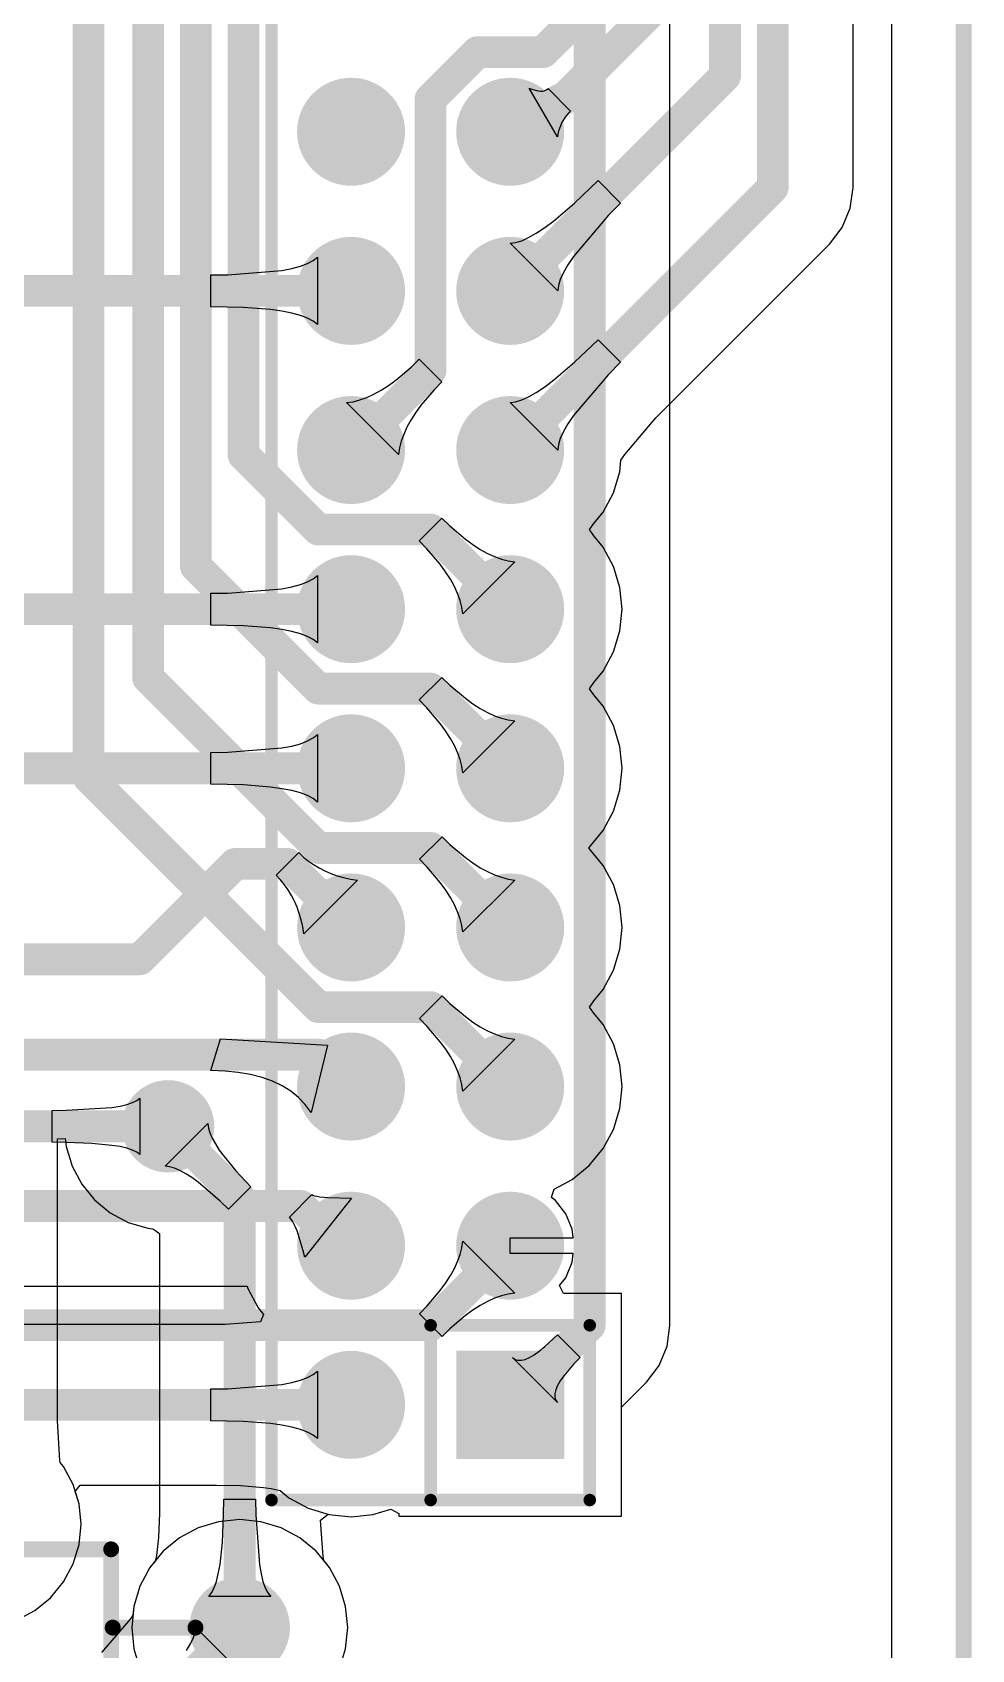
# Model space of a CAD drawing. Header units: millimetres. Extents: x 0 to 140, y 0 to 130.
# Drawn here: x 125.21 to 140.21, y 14.13 to 39.94 of the extents above; entities that cross this region are included whole.
import ezdxf

# ---------------------------------------------------------------- set-up
doc = ezdxf.new("R2010")
doc.units = ezdxf.units.MM
for name, color, linetype in [('BottomLayer', 5, 'Continuous'), ('BottomOverlay', 54, 'Continuous'), ('BottomSolder', 6, 'Continuous'), ('KeepOutLayer', 6, 'Continuous'), ('MultiLayer', 9, 'Continuous'), ('PadHoleLayer', 156, 'Continuous'), ('TopLayer', 1, 'Continuous'), ('TopOverlay', 2, 'Continuous'), ('TopSolder', 216, 'Continuous'), ('ViaHoleLayer', 16, 'Continuous')]:
    doc.layers.add(name, color=color, linetype=linetype)

# ---------------------------------------------------------------- blocks, each defined once
blk = doc.blocks.new('_________1_4__7')
at = {"layer": 'BottomLayer'}
h = blk.add_hatch(color=5, dxfattribs=at)
edge = h.paths.add_edge_path()
edge.add_arc((-5.1, 0), 0.7, 0, 360)
h = blk.add_hatch(color=5, dxfattribs=at)
edge = h.paths.add_edge_path()
edge.add_arc((5.1, 0), 0.7, 0, 360)
at = {"layer": 'BottomSolder'}
h = blk.add_hatch(color=6, dxfattribs=at)
edge = h.paths.add_edge_path()
edge.add_arc((-5.1, 0), 0.802, 0, 360)
h = blk.add_hatch(color=6, dxfattribs=at)
edge = h.paths.add_edge_path()
edge.add_arc((5.1, 0), 0.802, 0, 360)
at = {"layer": 'MultiLayer'}
h = blk.add_hatch(color=9, dxfattribs=at)
edge = h.paths.add_edge_path()
edge.add_arc((-5.1, 0), 0.7, 0, 360)
h = blk.add_hatch(color=9, dxfattribs=at)
edge = h.paths.add_edge_path()
edge.add_arc((5.1, 0), 0.7, 0, 360)
at = {"layer": 'PadHoleLayer'}
h = blk.add_hatch(color=156, dxfattribs=at)
edge = h.paths.add_edge_path()
edge.add_arc((-5.1, 0), 0.3, 0, 360)
h = blk.add_hatch(color=156, dxfattribs=at)
edge = h.paths.add_edge_path()
edge.add_arc((5.1, 0), 0.3, 0, 360)
at = {"layer": 'TopLayer'}
h = blk.add_hatch(color=1, dxfattribs=at)
edge = h.paths.add_edge_path()
edge.add_arc((-5.1, 0), 0.7, 0, 360)
h = blk.add_hatch(color=1, dxfattribs=at)
edge = h.paths.add_edge_path()
edge.add_arc((5.1, 0), 0.7, 0, 360)
at = {"layer": 'TopSolder'}
h = blk.add_hatch(color=216, dxfattribs=at)
edge = h.paths.add_edge_path()
edge.add_arc((-5.1, 0), 0.802, 0, 360)
h = blk.add_hatch(color=216, dxfattribs=at)
edge = h.paths.add_edge_path()
edge.add_arc((5.1, 0), 0.802, 0, 360)
at = {"layer": 'TopOverlay', "const_width": 0.254}
for points in [[(3.048, 1.25), (-3.048, 1.25)], [(-3.048, 1.25), (-3.048, -1.25)], [(3.048, 1.25), (3.048, -1.25)], [(-3.073, 0), (-4.394, 0)], [(4.42, 0), (3.099, 0)], [(3.048, -1.25), (-3.048, -1.25)]]:
    blk.add_lwpolyline(points, dxfattribs=at)
at = {"layer": 'TopOverlay', "const_width": 0.127}
for points in [[(-3.111, 1.25, 1), (-2.985, 1.25, 1)], [(-3.111, 1.25, 1), (-2.985, 1.25, 1)], [(2.985, 1.25, 1), (3.111, 1.25, 1)], [(2.985, 1.25, 1), (3.111, 1.25, 1)], [(-4.458, 0, 1), (-4.331, 0, 1)], [(-3.137, 0, 1), (-3.01, 0, 1)], [(3.035, 0, 1), (3.162, 0, 1)], [(4.356, 0, 1), (4.483, 0, 1)], [(-3.111, -1.25, 1), (-2.985, -1.25, 1)], [(-3.111, -1.25, 1), (-2.985, -1.25, 1)], [(2.985, -1.25, 1), (3.111, -1.25, 1)], [(2.985, -1.25, 1), (3.111, -1.25, 1)]]:
    blk.add_lwpolyline(points, format="xyb", close=True, dxfattribs=at)
blk = doc.blocks.new('JP10_C2T_B_43')
at = {"layer": 'BottomLayer'}
h = blk.add_hatch(color=5, dxfattribs=at)
edge = h.paths.add_edge_path()
edge.add_arc((-11.43, 1.27), 0.76, 0, 360)
h = blk.add_hatch(color=5, dxfattribs=at)
edge = h.paths.add_edge_path()
edge.add_arc((-8.89, 1.27), 0.76, 0, 360)
h = blk.add_hatch(color=5, dxfattribs=at)
edge = h.paths.add_edge_path()
edge.add_arc((-6.35, 1.27), 0.76, 0, 360)
h = blk.add_hatch(color=5, dxfattribs=at)
edge = h.paths.add_edge_path()
edge.add_arc((-3.81, 1.27), 0.76, 0, 360)
h = blk.add_hatch(color=5, dxfattribs=at)
edge = h.paths.add_edge_path()
edge.add_arc((-1.27, 1.27), 0.76, 0, 360)
h = blk.add_hatch(color=5, dxfattribs=at)
edge = h.paths.add_edge_path()
edge.add_arc((1.27, 1.27), 0.76, 0, 360)
h = blk.add_hatch(color=5, dxfattribs=at)
edge = h.paths.add_edge_path()
edge.add_arc((3.81, 1.27), 0.76, 0, 360)
h = blk.add_hatch(color=5, dxfattribs=at)
edge = h.paths.add_edge_path()
edge.add_arc((6.35, 1.27), 0.76, 0, 360)
h = blk.add_hatch(color=5, dxfattribs=at)
edge = h.paths.add_edge_path()
edge.add_arc((8.89, 1.27), 0.76, 0, 360)
blk.add_hatch(color=5, dxfattribs=at).paths.add_polyline_path([(-12.19, -0.51), (-10.67, -0.51), (-10.67, -2.03), (-12.19, -2.03)])
h = blk.add_hatch(color=5, dxfattribs=at)
edge = h.paths.add_edge_path()
edge.add_arc((-8.89, -1.27), 0.76, 0, 360)
h = blk.add_hatch(color=5, dxfattribs=at)
edge = h.paths.add_edge_path()
edge.add_arc((-6.35, -1.27), 0.76, 0, 360)
h = blk.add_hatch(color=5, dxfattribs=at)
edge = h.paths.add_edge_path()
edge.add_arc((-3.81, -1.27), 0.76, 0, 360)
h = blk.add_hatch(color=5, dxfattribs=at)
edge = h.paths.add_edge_path()
edge.add_arc((-1.27, -1.27), 0.76, 0, 360)
h = blk.add_hatch(color=5, dxfattribs=at)
edge = h.paths.add_edge_path()
edge.add_arc((1.27, -1.27), 0.76, 0, 360)
h = blk.add_hatch(color=5, dxfattribs=at)
edge = h.paths.add_edge_path()
edge.add_arc((3.81, -1.27), 0.76, 0, 360)
h = blk.add_hatch(color=5, dxfattribs=at)
edge = h.paths.add_edge_path()
edge.add_arc((6.35, -1.27), 0.76, 0, 360)
h = blk.add_hatch(color=5, dxfattribs=at)
edge = h.paths.add_edge_path()
edge.add_arc((8.89, -1.27), 0.76, 0, 360)
at = {"layer": 'BottomSolder'}
h = blk.add_hatch(color=6, dxfattribs=at)
edge = h.paths.add_edge_path()
edge.add_arc((-11.43, 1.27), 0.862, 0, 360)
h = blk.add_hatch(color=6, dxfattribs=at)
edge = h.paths.add_edge_path()
edge.add_arc((-8.89, 1.27), 0.862, 0, 360)
h = blk.add_hatch(color=6, dxfattribs=at)
edge = h.paths.add_edge_path()
edge.add_arc((-6.35, 1.27), 0.862, 0, 360)
h = blk.add_hatch(color=6, dxfattribs=at)
edge = h.paths.add_edge_path()
edge.add_arc((-3.81, 1.27), 0.862, 0, 360)
h = blk.add_hatch(color=6, dxfattribs=at)
edge = h.paths.add_edge_path()
edge.add_arc((-1.27, 1.27), 0.862, 0, 360)
h = blk.add_hatch(color=6, dxfattribs=at)
edge = h.paths.add_edge_path()
edge.add_arc((1.27, 1.27), 0.862, 0, 360)
h = blk.add_hatch(color=6, dxfattribs=at)
edge = h.paths.add_edge_path()
edge.add_arc((3.81, 1.27), 0.862, 0, 360)
h = blk.add_hatch(color=6, dxfattribs=at)
edge = h.paths.add_edge_path()
edge.add_arc((6.35, 1.27), 0.862, 0, 360)
h = blk.add_hatch(color=6, dxfattribs=at)
edge = h.paths.add_edge_path()
edge.add_arc((8.89, 1.27), 0.862, 0, 360)
blk.add_hatch(color=6, dxfattribs=at).paths.add_polyline_path([(-12.292, -0.408), (-10.568, -0.408), (-10.568, -2.132), (-12.292, -2.132)])
h = blk.add_hatch(color=6, dxfattribs=at)
edge = h.paths.add_edge_path()
edge.add_arc((-8.89, -1.27), 0.862, 0, 360)
h = blk.add_hatch(color=6, dxfattribs=at)
edge = h.paths.add_edge_path()
edge.add_arc((-6.35, -1.27), 0.862, 0, 360)
h = blk.add_hatch(color=6, dxfattribs=at)
edge = h.paths.add_edge_path()
edge.add_arc((-3.81, -1.27), 0.862, 0, 360)
h = blk.add_hatch(color=6, dxfattribs=at)
edge = h.paths.add_edge_path()
edge.add_arc((-1.27, -1.27), 0.862, 0, 360)
h = blk.add_hatch(color=6, dxfattribs=at)
edge = h.paths.add_edge_path()
edge.add_arc((1.27, -1.27), 0.862, 0, 360)
h = blk.add_hatch(color=6, dxfattribs=at)
edge = h.paths.add_edge_path()
edge.add_arc((3.81, -1.27), 0.862, 0, 360)
h = blk.add_hatch(color=6, dxfattribs=at)
edge = h.paths.add_edge_path()
edge.add_arc((6.35, -1.27), 0.862, 0, 360)
h = blk.add_hatch(color=6, dxfattribs=at)
edge = h.paths.add_edge_path()
edge.add_arc((8.89, -1.27), 0.862, 0, 360)
at = {"layer": 'MultiLayer'}
h = blk.add_hatch(color=9, dxfattribs=at)
edge = h.paths.add_edge_path()
edge.add_arc((-11.43, 1.27), 0.76, 0, 360)
h = blk.add_hatch(color=9, dxfattribs=at)
edge = h.paths.add_edge_path()
edge.add_arc((-8.89, 1.27), 0.76, 0, 360)
h = blk.add_hatch(color=9, dxfattribs=at)
edge = h.paths.add_edge_path()
edge.add_arc((-6.35, 1.27), 0.76, 0, 360)
h = blk.add_hatch(color=9, dxfattribs=at)
edge = h.paths.add_edge_path()
edge.add_arc((-3.81, 1.27), 0.76, 0, 360)
h = blk.add_hatch(color=9, dxfattribs=at)
edge = h.paths.add_edge_path()
edge.add_arc((-1.27, 1.27), 0.76, 0, 360)
h = blk.add_hatch(color=9, dxfattribs=at)
edge = h.paths.add_edge_path()
edge.add_arc((1.27, 1.27), 0.76, 0, 360)
h = blk.add_hatch(color=9, dxfattribs=at)
edge = h.paths.add_edge_path()
edge.add_arc((3.81, 1.27), 0.76, 0, 360)
h = blk.add_hatch(color=9, dxfattribs=at)
edge = h.paths.add_edge_path()
edge.add_arc((6.35, 1.27), 0.76, 0, 360)
h = blk.add_hatch(color=9, dxfattribs=at)
edge = h.paths.add_edge_path()
edge.add_arc((8.89, 1.27), 0.76, 0, 360)
blk.add_hatch(color=9, dxfattribs=at).paths.add_polyline_path([(-12.19, -0.51), (-10.67, -0.51), (-10.67, -2.03), (-12.19, -2.03)])
h = blk.add_hatch(color=9, dxfattribs=at)
edge = h.paths.add_edge_path()
edge.add_arc((-8.89, -1.27), 0.76, 0, 360)
h = blk.add_hatch(color=9, dxfattribs=at)
edge = h.paths.add_edge_path()
edge.add_arc((-6.35, -1.27), 0.76, 0, 360)
h = blk.add_hatch(color=9, dxfattribs=at)
edge = h.paths.add_edge_path()
edge.add_arc((-3.81, -1.27), 0.76, 0, 360)
h = blk.add_hatch(color=9, dxfattribs=at)
edge = h.paths.add_edge_path()
edge.add_arc((-1.27, -1.27), 0.76, 0, 360)
h = blk.add_hatch(color=9, dxfattribs=at)
edge = h.paths.add_edge_path()
edge.add_arc((1.27, -1.27), 0.76, 0, 360)
h = blk.add_hatch(color=9, dxfattribs=at)
edge = h.paths.add_edge_path()
edge.add_arc((3.81, -1.27), 0.76, 0, 360)
h = blk.add_hatch(color=9, dxfattribs=at)
edge = h.paths.add_edge_path()
edge.add_arc((6.35, -1.27), 0.76, 0, 360)
h = blk.add_hatch(color=9, dxfattribs=at)
edge = h.paths.add_edge_path()
edge.add_arc((8.89, -1.27), 0.76, 0, 360)
at = {"layer": 'PadHoleLayer'}
h = blk.add_hatch(color=156, dxfattribs=at)
edge = h.paths.add_edge_path()
edge.add_arc((-11.43, 1.27), 0.51, 0, 360)
h = blk.add_hatch(color=156, dxfattribs=at)
edge = h.paths.add_edge_path()
edge.add_arc((-8.89, 1.27), 0.51, 0, 360)
h = blk.add_hatch(color=156, dxfattribs=at)
edge = h.paths.add_edge_path()
edge.add_arc((-6.35, 1.27), 0.51, 0, 360)
h = blk.add_hatch(color=156, dxfattribs=at)
edge = h.paths.add_edge_path()
edge.add_arc((-3.81, 1.27), 0.51, 0, 360)
h = blk.add_hatch(color=156, dxfattribs=at)
edge = h.paths.add_edge_path()
edge.add_arc((-1.27, 1.27), 0.51, 0, 360)
h = blk.add_hatch(color=156, dxfattribs=at)
edge = h.paths.add_edge_path()
edge.add_arc((1.27, 1.27), 0.51, 0, 360)
h = blk.add_hatch(color=156, dxfattribs=at)
edge = h.paths.add_edge_path()
edge.add_arc((3.81, 1.27), 0.51, 0, 360)
h = blk.add_hatch(color=156, dxfattribs=at)
edge = h.paths.add_edge_path()
edge.add_arc((6.35, 1.27), 0.51, 0, 360)
h = blk.add_hatch(color=156, dxfattribs=at)
edge = h.paths.add_edge_path()
edge.add_arc((8.89, 1.27), 0.51, 0, 360)
h = blk.add_hatch(color=156, dxfattribs=at)
edge = h.paths.add_edge_path()
edge.add_arc((-11.43, -1.27), 0.51, 0, 360)
h = blk.add_hatch(color=156, dxfattribs=at)
edge = h.paths.add_edge_path()
edge.add_arc((-8.89, -1.27), 0.51, 0, 360)
h = blk.add_hatch(color=156, dxfattribs=at)
edge = h.paths.add_edge_path()
edge.add_arc((-6.35, -1.27), 0.51, 0, 360)
h = blk.add_hatch(color=156, dxfattribs=at)
edge = h.paths.add_edge_path()
edge.add_arc((-3.81, -1.27), 0.51, 0, 360)
h = blk.add_hatch(color=156, dxfattribs=at)
edge = h.paths.add_edge_path()
edge.add_arc((-1.27, -1.27), 0.51, 0, 360)
h = blk.add_hatch(color=156, dxfattribs=at)
edge = h.paths.add_edge_path()
edge.add_arc((1.27, -1.27), 0.51, 0, 360)
h = blk.add_hatch(color=156, dxfattribs=at)
edge = h.paths.add_edge_path()
edge.add_arc((3.81, -1.27), 0.51, 0, 360)
h = blk.add_hatch(color=156, dxfattribs=at)
edge = h.paths.add_edge_path()
edge.add_arc((6.35, -1.27), 0.51, 0, 360)
h = blk.add_hatch(color=156, dxfattribs=at)
edge = h.paths.add_edge_path()
edge.add_arc((8.89, -1.27), 0.51, 0, 360)
at = {"layer": 'TopLayer'}
h = blk.add_hatch(color=1, dxfattribs=at)
edge = h.paths.add_edge_path()
edge.add_arc((-11.43, 1.27), 0.76, 0, 360)
h = blk.add_hatch(color=1, dxfattribs=at)
edge = h.paths.add_edge_path()
edge.add_arc((-8.89, 1.27), 0.76, 0, 360)
h = blk.add_hatch(color=1, dxfattribs=at)
edge = h.paths.add_edge_path()
edge.add_arc((-6.35, 1.27), 0.76, 0, 360)
h = blk.add_hatch(color=1, dxfattribs=at)
edge = h.paths.add_edge_path()
edge.add_arc((-3.81, 1.27), 0.76, 0, 360)
h = blk.add_hatch(color=1, dxfattribs=at)
edge = h.paths.add_edge_path()
edge.add_arc((-1.27, 1.27), 0.76, 0, 360)
h = blk.add_hatch(color=1, dxfattribs=at)
edge = h.paths.add_edge_path()
edge.add_arc((1.27, 1.27), 0.76, 0, 360)
h = blk.add_hatch(color=1, dxfattribs=at)
edge = h.paths.add_edge_path()
edge.add_arc((3.81, 1.27), 0.76, 0, 360)
h = blk.add_hatch(color=1, dxfattribs=at)
edge = h.paths.add_edge_path()
edge.add_arc((6.35, 1.27), 0.76, 0, 360)
h = blk.add_hatch(color=1, dxfattribs=at)
edge = h.paths.add_edge_path()
edge.add_arc((8.89, 1.27), 0.76, 0, 360)
blk.add_hatch(color=1, dxfattribs=at).paths.add_polyline_path([(-12.19, -0.51), (-10.67, -0.51), (-10.67, -2.03), (-12.19, -2.03)])
h = blk.add_hatch(color=1, dxfattribs=at)
edge = h.paths.add_edge_path()
edge.add_arc((-8.89, -1.27), 0.76, 0, 360)
h = blk.add_hatch(color=1, dxfattribs=at)
edge = h.paths.add_edge_path()
edge.add_arc((-6.35, -1.27), 0.76, 0, 360)
h = blk.add_hatch(color=1, dxfattribs=at)
edge = h.paths.add_edge_path()
edge.add_arc((-3.81, -1.27), 0.76, 0, 360)
h = blk.add_hatch(color=1, dxfattribs=at)
edge = h.paths.add_edge_path()
edge.add_arc((-1.27, -1.27), 0.76, 0, 360)
h = blk.add_hatch(color=1, dxfattribs=at)
edge = h.paths.add_edge_path()
edge.add_arc((1.27, -1.27), 0.76, 0, 360)
h = blk.add_hatch(color=1, dxfattribs=at)
edge = h.paths.add_edge_path()
edge.add_arc((3.81, -1.27), 0.76, 0, 360)
h = blk.add_hatch(color=1, dxfattribs=at)
edge = h.paths.add_edge_path()
edge.add_arc((6.35, -1.27), 0.76, 0, 360)
h = blk.add_hatch(color=1, dxfattribs=at)
edge = h.paths.add_edge_path()
edge.add_arc((8.89, -1.27), 0.76, 0, 360)
at = {"layer": 'TopSolder'}
h = blk.add_hatch(color=216, dxfattribs=at)
edge = h.paths.add_edge_path()
edge.add_arc((-11.43, 1.27), 0.862, 0, 360)
h = blk.add_hatch(color=216, dxfattribs=at)
edge = h.paths.add_edge_path()
edge.add_arc((-8.89, 1.27), 0.862, 0, 360)
h = blk.add_hatch(color=216, dxfattribs=at)
edge = h.paths.add_edge_path()
edge.add_arc((-6.35, 1.27), 0.862, 0, 360)
h = blk.add_hatch(color=216, dxfattribs=at)
edge = h.paths.add_edge_path()
edge.add_arc((-3.81, 1.27), 0.862, 0, 360)
h = blk.add_hatch(color=216, dxfattribs=at)
edge = h.paths.add_edge_path()
edge.add_arc((-1.27, 1.27), 0.862, 0, 360)
h = blk.add_hatch(color=216, dxfattribs=at)
edge = h.paths.add_edge_path()
edge.add_arc((1.27, 1.27), 0.862, 0, 360)
h = blk.add_hatch(color=216, dxfattribs=at)
edge = h.paths.add_edge_path()
edge.add_arc((3.81, 1.27), 0.862, 0, 360)
h = blk.add_hatch(color=216, dxfattribs=at)
edge = h.paths.add_edge_path()
edge.add_arc((6.35, 1.27), 0.862, 0, 360)
h = blk.add_hatch(color=216, dxfattribs=at)
edge = h.paths.add_edge_path()
edge.add_arc((8.89, 1.27), 0.862, 0, 360)
blk.add_hatch(color=216, dxfattribs=at).paths.add_polyline_path([(-12.292, -0.408), (-10.568, -0.408), (-10.568, -2.132), (-12.292, -2.132)])
h = blk.add_hatch(color=216, dxfattribs=at)
edge = h.paths.add_edge_path()
edge.add_arc((-8.89, -1.27), 0.862, 0, 360)
h = blk.add_hatch(color=216, dxfattribs=at)
edge = h.paths.add_edge_path()
edge.add_arc((-6.35, -1.27), 0.862, 0, 360)
h = blk.add_hatch(color=216, dxfattribs=at)
edge = h.paths.add_edge_path()
edge.add_arc((-3.81, -1.27), 0.862, 0, 360)
h = blk.add_hatch(color=216, dxfattribs=at)
edge = h.paths.add_edge_path()
edge.add_arc((-1.27, -1.27), 0.862, 0, 360)
h = blk.add_hatch(color=216, dxfattribs=at)
edge = h.paths.add_edge_path()
edge.add_arc((1.27, -1.27), 0.862, 0, 360)
h = blk.add_hatch(color=216, dxfattribs=at)
edge = h.paths.add_edge_path()
edge.add_arc((3.81, -1.27), 0.862, 0, 360)
h = blk.add_hatch(color=216, dxfattribs=at)
edge = h.paths.add_edge_path()
edge.add_arc((6.35, -1.27), 0.862, 0, 360)
h = blk.add_hatch(color=216, dxfattribs=at)
edge = h.paths.add_edge_path()
edge.add_arc((8.89, -1.27), 0.862, 0, 360)
at = {"layer": 'BottomOverlay', "const_width": 0.2}
for points in [[(-12.95, 2.54), (12.95, 2.54)], [(-12.95, 2.54), (-12.95, -2.54)], [(-12.95, 0), (-10.16, 0)], [(-10.16, 0), (-10.16, -2.54)], [(-12.95, -2.54), (12.95, -2.54)]]:
    blk.add_lwpolyline(points, dxfattribs=at)
at = {"layer": 'BottomOverlay', "const_width": 0.1}
for points in [[(-13, 2.54, 1), (-12.9, 2.54, 1)], [(-13, 2.54, 1), (-12.9, 2.54, 1)], [(-13, 0, 1), (-12.9, 0, 1)], [(-10.21, 0, 1), (-10.11, 0, 1)], [(-10.21, 0, 1), (-10.11, 0, 1)], [(-13, -2.54, 1), (-12.9, -2.54, 1)], [(-13, -2.54, 1), (-12.9, -2.54, 1)], [(-10.21, -2.54, 1), (-10.11, -2.54, 1)]]:
    blk.add_lwpolyline(points, format="xyb", close=True, dxfattribs=at)

msp = doc.modelspace()

# ---------------------------------------------------------------- hatches: boundary and pattern name
at = {"layer": 'BottomLayer'}
h = msp.add_hatch(color=5, dxfattribs=at)
edge = h.paths.add_edge_path()
edge.add_arc((127.381, 22.479), 0.635, 0, 360)
at = {"layer": 'BottomSolder'}
h = msp.add_hatch(color=6, dxfattribs=at)
edge = h.paths.add_edge_path()
edge.add_arc((127.381, 22.479), 0.737, 0, 360)
at = {"layer": 'TopLayer'}
h = msp.add_hatch(color=1, dxfattribs=at)
edge = h.paths.add_edge_path()
edge.add_arc((127.381, 22.479), 0.635, 0, 360)
at = {"layer": 'TopSolder'}
h = msp.add_hatch(color=216, dxfattribs=at)
edge = h.paths.add_edge_path()
edge.add_arc((127.381, 22.479), 0.737, 0, 360)
at = {"layer": 'ViaHoleLayer'}
h = msp.add_hatch(color=16, dxfattribs=at)
edge = h.paths.add_edge_path()
edge.add_arc((127.381, 22.479), 0.356, 0, 360)

# ---------------------------------------------------------------- linework, layer by layer
at = {"layer": 'BottomLayer'}
for p, q in [((138.928, 124.794), (138.928, 5.635)), ((135.391, 19.302), (135.391, 41.419)), ((129.198, 36.139), (129.357, 36.17)), ((129.357, 36.17), (129.493, 36.207)), ((129.493, 36.207), (129.606, 36.25)), ((129.606, 36.25), (129.697, 36.298)), ((129.697, 36.298), (129.765, 36.352)), ((129.765, 36.352), (129.765, 35.276)), ((128.066, 36.068), (128.337, 36.071)), ((128.066, 35.56), (128.066, 36.068)), ((128.337, 36.071), (129.198, 36.139)), ((128.587, 35.549), (128.066, 35.56)), ((129.017, 35.515), (128.587, 35.549)), ((129.198, 35.489), (129.017, 35.515)), ((129.357, 35.458), (129.198, 35.489)), ((129.493, 35.421), (129.357, 35.458)), ((129.606, 35.378), (129.493, 35.421)), ((129.697, 35.33), (129.606, 35.378)), ((129.765, 35.276), (129.697, 35.33)), ((129.697, 31.218), (129.765, 31.272)), ((129.765, 31.272), (129.765, 30.196)), ((128.066, 30.988), (128.337, 30.991)), ((128.066, 30.48), (128.066, 30.988)), ((128.337, 30.991), (129.198, 31.059)), ((129.198, 31.059), (129.357, 31.09)), ((129.357, 31.09), (129.493, 31.127)), ((129.493, 31.127), (129.606, 31.17)), ((129.606, 31.17), (129.697, 31.218)), ((128.587, 30.469), (128.066, 30.48)), ((129.017, 30.435), (128.587, 30.469)), ((129.198, 30.409), (129.017, 30.435)), ((129.357, 30.378), (129.198, 30.409)), ((129.493, 30.341), (129.357, 30.378)), ((129.606, 30.298), (129.493, 30.341)), ((129.697, 30.25), (129.606, 30.298)), ((129.765, 30.196), (129.697, 30.25)), ((129.606, 28.63), (129.697, 28.678)), ((129.697, 28.678), (129.765, 28.732)), ((129.765, 28.732), (129.765, 27.656)), ((128.066, 28.448), (128.337, 28.451)), ((128.066, 27.94), (128.066, 28.448)), ((128.337, 28.451), (129.198, 28.519)), ((129.198, 28.519), (129.357, 28.55)), ((129.357, 28.55), (129.493, 28.587)), ((129.493, 28.587), (129.606, 28.63)), ((128.587, 27.929), (128.066, 27.94)), ((129.017, 27.895), (128.587, 27.929)), ((129.198, 27.869), (129.017, 27.895)), ((129.357, 27.838), (129.198, 27.869)), ((129.493, 27.801), (129.357, 27.838)), ((129.606, 27.758), (129.493, 27.801)), ((129.697, 27.71), (129.606, 27.758)), ((129.765, 27.656), (129.697, 27.71)), ((129.108, 26.488), (129.468, 26.848)), ((129.468, 26.848), (129.542, 26.778)), ((129.542, 26.778), (129.621, 26.714)), ((129.621, 26.714), (129.704, 26.656)), ((129.704, 26.656), (129.791, 26.603)), ((129.791, 26.603), (129.883, 26.557)), ((129.178, 26.414), (129.108, 26.488)), ((129.242, 26.335), (129.178, 26.414)), ((129.3, 26.252), (129.242, 26.335)), ((130.405, 26.407), (129.549, 25.551)), ((129.883, 26.557), (129.979, 26.515)), ((129.979, 26.515), (130.079, 26.48)), ((130.079, 26.48), (130.183, 26.45)), ((130.183, 26.45), (130.292, 26.426)), ((130.292, 26.426), (130.405, 26.407)), ((129.353, 26.165), (129.3, 26.252)), ((129.399, 26.073), (129.353, 26.165)), ((129.441, 25.977), (129.399, 26.073)), ((129.476, 25.877), (129.441, 25.977)), ((129.506, 25.773), (129.476, 25.877)), ((129.53, 25.664), (129.506, 25.773)), ((129.549, 25.551), (129.53, 25.664)), ((128.066, 23.368), (128.217, 23.876)), ((128.217, 23.876), (129.927, 23.775)), ((129.927, 23.775), (129.665, 22.7)), ((128.291, 23.361), (128.066, 23.368)), ((128.502, 23.341), (128.291, 23.361)), ((128.699, 23.308), (128.502, 23.341)), ((128.881, 23.261), (128.699, 23.308)), ((129.048, 23.201), (128.881, 23.261)), ((129.2, 23.127), (129.048, 23.201)), ((129.338, 23.04), (129.2, 23.127)), ((129.462, 22.94), (129.338, 23.04)), ((125.529, 22.733), (125.76, 22.735)), ((125.529, 22.225), (125.529, 22.733)), ((125.76, 22.735), (126.484, 22.782)), ((126.484, 22.782), (126.614, 22.803)), ((126.614, 22.803), (126.724, 22.829)), ((126.724, 22.829), (126.814, 22.858)), ((126.814, 22.858), (126.883, 22.891)), ((126.883, 22.891), (126.932, 22.928)), ((126.932, 22.928), (126.932, 22.03)), ((129.571, 22.827), (129.462, 22.94)), ((129.665, 22.7), (129.571, 22.827)), ((125.76, 22.223), (125.529, 22.225)), ((126.163, 22.207), (125.76, 22.223)), ((126.484, 22.176), (126.163, 22.207)), ((126.614, 22.155), (126.484, 22.176)), ((126.724, 22.129), (126.614, 22.155)), ((126.814, 22.1), (126.724, 22.129)), ((126.883, 22.067), (126.814, 22.1)), ((126.932, 22.03), (126.883, 22.067)), ((129.319, 21.029), (129.678, 21.389)), ((130.308, 21.334), (129.564, 20.392)), ((129.678, 21.389), (129.693, 21.379)), ((129.693, 21.379), (129.719, 21.37)), ((129.719, 21.37), (129.756, 21.363)), ((129.756, 21.363), (129.803, 21.356)), ((129.803, 21.356), (129.929, 21.345)), ((129.929, 21.345), (130.308, 21.334)), ((129.342, 21.002), (129.319, 21.029)), ((129.366, 20.966), (129.342, 21.002)), ((129.414, 20.871), (129.366, 20.966)), ((129.439, 20.812), (129.414, 20.871)), ((129.539, 20.492), (129.439, 20.812)), ((129.564, 20.392), (129.539, 20.492)), ((132.002, 20.324), (132.042, 20.434)), ((132.042, 20.434), (132.07, 20.541)), ((132.07, 20.541), (132.085, 20.646)), ((132.085, 20.646), (132.914, 19.817)), ((131.888, 20.096), (131.951, 20.211)), ((131.951, 20.211), (132.002, 20.324)), ((118.42, 19.928), (128.642, 19.928)), ((128.642, 19.928), (128.653, 19.891)), ((128.653, 19.891), (128.818, 19.583)), ((131.726, 19.859), (131.813, 19.979)), ((131.813, 19.979), (131.888, 20.096)), ((131.517, 19.613), (131.726, 19.859)), ((132.364, 19.62), (132.247, 19.545)), ((132.479, 19.683), (132.364, 19.62)), ((132.592, 19.734), (132.479, 19.683)), ((132.702, 19.774), (132.592, 19.734)), ((132.809, 19.802), (132.702, 19.774)), ((132.914, 19.817), (132.809, 19.802)), ((128.818, 19.583), (128.905, 19.477)), ((128.905, 19.477), (128.855, 19.36)), ((131.394, 19.486), (131.517, 19.613)), ((131.754, 19.126), (131.394, 19.486)), ((132.127, 19.458), (131.881, 19.249)), ((132.247, 19.545), (132.127, 19.458)), ((128.27, 19.315), (118.215, 19.315)), ((128.292, 19.315), (128.27, 19.315)), ((128.855, 19.36), (128.292, 19.315)), ((131.881, 19.249), (131.754, 19.126)), ((133.397, 18.963), (133.599, 19.15)), ((133.599, 19.15), (133.958, 18.791)), ((135.347, 18.97), (135.391, 19.302)), ((133.225, 18.833), (133.307, 18.891)), ((133.307, 18.891), (133.397, 18.963)), ((135.219, 18.662), (135.347, 18.97)), ((133.596, 18.073), (132.881, 18.788)), ((132.881, 18.788), (132.92, 18.759)), ((132.92, 18.759), (132.966, 18.745)), ((132.966, 18.745), (133.02, 18.746)), ((133.02, 18.746), (133.081, 18.76)), ((133.081, 18.76), (133.149, 18.789)), ((133.149, 18.789), (133.225, 18.833)), ((133.857, 18.687), (133.699, 18.499)), ((133.958, 18.791), (133.857, 18.687)), ((135.016, 18.396), (135.219, 18.662)), ((128.337, 18.291), (129.198, 18.359)), ((129.198, 18.359), (129.357, 18.39)), ((129.357, 18.39), (129.493, 18.427)), ((129.493, 18.427), (129.606, 18.47)), ((129.606, 18.47), (129.697, 18.518)), ((129.697, 18.518), (129.765, 18.572)), ((129.765, 18.572), (129.765, 17.496)), ((133.597, 18.341), (133.568, 18.273)), ((133.641, 18.417), (133.597, 18.341)), ((133.699, 18.499), (133.641, 18.417)), ((134.618, 17.998), (135.016, 18.396)), ((128.066, 18.288), (128.337, 18.291)), ((128.066, 17.78), (128.066, 18.288)), ((133.554, 18.212), (133.553, 18.158)), ((133.553, 18.158), (133.567, 18.112)), ((133.568, 18.273), (133.554, 18.212)), ((133.567, 18.112), (133.596, 18.073)), ((134.618, 16.258), (134.618, 17.998)), ((128.587, 17.769), (128.066, 17.78)), ((129.017, 17.735), (128.587, 17.769)), ((129.198, 17.709), (129.017, 17.735)), ((129.357, 17.678), (129.198, 17.709)), ((129.493, 17.641), (129.357, 17.678)), ((129.606, 17.598), (129.493, 17.641)), ((129.697, 17.55), (129.606, 17.598)), ((129.765, 17.496), (129.697, 17.55)), ((125.9, 16.651), (125.976, 16.753)), ((125.96, 16.453), (125.9, 16.651)), ((125.976, 16.753), (128.155, 16.753)), ((128.155, 16.753), (128.535, 16.745)), ((128.535, 16.745), (128.905, 16.715)), ((128.905, 16.715), (129.027, 16.698)), ((129.027, 16.698), (129.123, 16.679)), ((129.123, 16.679), (129.168, 16.667)), ((129.168, 16.667), (129.311, 16.55)), ((129.311, 16.55), (129.619, 16.385)), ((125.992, 16.129), (125.96, 16.453)), ((129.619, 16.385), (129.954, 16.284)), ((129.954, 16.284), (130.302, 16.249)), ((130.302, 16.249), (130.65, 16.284)), ((130.65, 16.284), (130.939, 16.371)), ((130.939, 16.371), (131.066, 16.3)), ((131.066, 16.3), (131.066, 16.258)), ((125.96, 15.805), (125.992, 16.129)), ((127.864, 16.071), (127.566, 15.912)), ((128.188, 16.169), (127.864, 16.071)), ((128.524, 16.202), (128.188, 16.169)), ((128.86, 16.169), (128.524, 16.202)), ((129.184, 16.071), (128.86, 16.169)), ((129.482, 15.912), (129.184, 16.071)), ((131.066, 16.258), (134.618, 16.258)), ((125.866, 15.494), (125.96, 15.805)), ((127.566, 15.912), (127.305, 15.697)), ((129.743, 15.697), (129.482, 15.912)), ((125.712, 15.207), (125.866, 15.494)), ((127.305, 15.697), (127.09, 15.436)), ((129.958, 15.436), (129.743, 15.697)), ((127.09, 15.436), (126.931, 15.138)), ((130.117, 15.138), (129.958, 15.436)), ((125.506, 14.956), (125.712, 15.207)), ((126.931, 15.138), (126.833, 14.814)), ((130.215, 14.814), (130.117, 15.138)), ((124.968, 14.596), (125.255, 14.75)), ((125.255, 14.75), (125.506, 14.956)), ((126.833, 14.814), (126.819, 14.677)), ((130.248, 14.478), (130.215, 14.814)), ((126.78, 14.618), (126.317, 14.083)), ((126.812, 14.665), (126.78, 14.618)), ((126.819, 14.677), (126.812, 14.665)), ((127.815, 14.404), (127.824, 14.478)), ((127.824, 14.478), (128.524, 13.778)), ((130.215, 14.142), (130.248, 14.478)), ((127.675, 14.111), (127.74, 14.221)), ((127.74, 14.221), (127.787, 14.318)), ((127.787, 14.318), (127.815, 14.404)), ((130.117, 13.818), (130.215, 14.142))]:
    msp.add_line(p, q, dxfattribs=at)
at = {"layer": 'BottomLayer', "const_width": 0.508}
for points in [[(134.11, 19.302), (134.11, 41.419)], [(124.92, 35.814), (130.302, 35.814)], [(123.156, 30.734), (130.302, 30.734)], [(115.316, 28.194), (130.302, 28.194)], [(126.93, 25.146), (128.452, 26.668)], [(128.452, 26.668), (129.288, 26.668)], [(129.288, 26.668), (130.302, 25.654)], [(115.443, 25.146), (126.93, 25.146)], [(115.57, 23.622), (129.794, 23.622)], [(129.794, 23.622), (130.302, 23.114)], [(112.776, 22.479), (127.381, 22.479)], [(107.823, 21.209), (129.498, 21.209)], [(129.498, 21.209), (130.133, 20.574)], [(130.133, 20.574), (130.302, 20.574)], [(131.574, 19.306), (132.842, 20.574)], [(118.301, 19.306), (131.574, 19.306)], [(132.842, 18.034), (134.11, 19.302)], [(114.379, 18.034), (130.302, 18.034)], [(125.73, 11.684), (128.524, 14.478)]]:
    msp.add_lwpolyline(points, dxfattribs=at)
at = {"layer": 'BottomLayer', "const_width": 0.254}
for points in [[(130.175, 35.814, 1), (130.429, 35.814, 1)], [(130.175, 30.734, 1), (130.429, 30.734, 1)], [(130.175, 28.194, 1), (130.429, 28.194, 1)], [(128.325, 26.668, 1), (128.579, 26.668, 1)], [(128.325, 26.668, 1), (128.579, 26.668, 1)], [(129.161, 26.668, 1), (129.415, 26.668, 1)], [(129.161, 26.668, 1), (129.415, 26.668, 1)], [(130.175, 25.654, 1), (130.429, 25.654, 1)], [(126.803, 25.146, 1), (127.057, 25.146, 1)], [(126.803, 25.146, 1), (127.057, 25.146, 1)], [(129.667, 23.622, 1), (129.921, 23.622, 1)], [(129.667, 23.622, 1), (129.921, 23.622, 1)], [(130.175, 23.114, 1), (130.429, 23.114, 1)], [(127.254, 22.479, 1), (127.508, 22.479, 1)], [(129.371, 21.209, 1), (129.625, 21.209, 1)], [(129.371, 21.209, 1), (129.625, 21.209, 1)], [(130.006, 20.574, 1), (130.26, 20.574, 1)], [(130.006, 20.574, 1), (130.26, 20.574, 1)], [(130.175, 20.574, 1), (130.429, 20.574, 1)], [(132.715, 20.574, 1), (132.969, 20.574, 1)], [(131.447, 19.306, 1), (131.701, 19.306, 1)], [(131.447, 19.306, 1), (131.701, 19.306, 1)], [(133.983, 19.302, 1), (134.237, 19.302, 1)], [(133.983, 19.302, 1), (134.237, 19.302, 1)], [(130.175, 18.034, 1), (130.429, 18.034, 1)], [(132.715, 18.034, 1), (132.969, 18.034, 1)], [(128.397, 14.478, 1), (128.651, 14.478, 1)]]:
    msp.add_lwpolyline(points, format="xyb", close=True, dxfattribs=at)
at = {"layer": 'KeepOutLayer', "const_width": 0.254}
msp.add_lwpolyline([(140.081, 130.048), (140.081, 0)], dxfattribs=at)
at = {"layer": 'TopLayer'}
for p, q in [((138.928, 124.794), (138.928, 5.635)), ((138.314, 37.465), (138.314, 101.727)), ((133.598, 38.274), (133.145, 39.051)), ((133.145, 39.051), (133.186, 39.034)), ((133.186, 39.034), (133.226, 39.021)), ((133.226, 39.021), (133.262, 39.011)), ((133.262, 39.011), (133.296, 39.005)), ((133.296, 39.005), (133.328, 39.002)), ((133.328, 39.002), (133.357, 39.004)), ((133.357, 39.004), (133.383, 39.008)), ((133.383, 39.008), (133.407, 39.016)), ((133.407, 39.016), (133.428, 39.028)), ((133.428, 39.028), (133.446, 39.044)), ((133.446, 39.044), (133.805, 38.684)), ((133.662, 38.49), (133.643, 38.448)), ((133.684, 38.531), (133.662, 38.49)), ((133.71, 38.57), (133.684, 38.531)), ((133.738, 38.609), (133.71, 38.57)), ((133.77, 38.647), (133.738, 38.609)), ((133.805, 38.684), (133.77, 38.647)), ((133.604, 38.319), (133.598, 38.274)), ((133.614, 38.363), (133.604, 38.319)), ((133.627, 38.406), (133.614, 38.363)), ((133.643, 38.448), (133.627, 38.406)), ((133.867, 37.215), (134.244, 37.575)), ((134.244, 37.575), (134.603, 37.216)), ((138.27, 37.133), (138.314, 37.465)), ((133.539, 36.934), (133.867, 37.215)), ((134.603, 37.216), (134.413, 37.022)), ((133.393, 36.824), (133.539, 36.934)), ((134.413, 37.022), (133.852, 36.365)), ((138.142, 36.825), (138.27, 37.133)), ((133.026, 36.614), (133.136, 36.664)), ((133.136, 36.664), (133.259, 36.734)), ((133.259, 36.734), (133.393, 36.824)), ((137.939, 36.559), (138.142, 36.825)), ((132.842, 36.574), (132.928, 36.584)), ((133.602, 35.814), (132.842, 36.574)), ((132.928, 36.584), (133.026, 36.614)), ((135.185, 33.805), (137.939, 36.559)), ((133.762, 36.231), (133.692, 36.108)), ((133.852, 36.365), (133.762, 36.231)), ((133.612, 35.9), (133.602, 35.814)), ((133.642, 35.998), (133.612, 35.9)), ((133.692, 36.108), (133.642, 35.998)), ((133.867, 34.675), (134.244, 35.035)), ((134.244, 35.035), (134.603, 34.676)), ((131.017, 34.39), (131.263, 34.599)), ((131.263, 34.599), (131.39, 34.722)), ((131.39, 34.722), (131.75, 34.362)), ((133.539, 34.394), (133.867, 34.675)), ((134.603, 34.676), (134.413, 34.482)), ((130.897, 34.303), (131.017, 34.39)), ((131.75, 34.362), (131.627, 34.235)), ((133.393, 34.284), (133.539, 34.394)), ((134.413, 34.482), (133.852, 33.825)), ((130.442, 34.074), (130.552, 34.114)), ((130.552, 34.114), (130.665, 34.165)), ((130.665, 34.165), (130.78, 34.228)), ((130.78, 34.228), (130.897, 34.303)), ((131.627, 34.235), (131.418, 33.989)), ((133.026, 34.074), (133.136, 34.124)), ((133.136, 34.124), (133.259, 34.194)), ((133.259, 34.194), (133.393, 34.284)), ((130.23, 34.031), (130.335, 34.046)), ((131.059, 33.202), (130.23, 34.031)), ((130.335, 34.046), (130.442, 34.074)), ((131.331, 33.869), (131.256, 33.752)), ((131.418, 33.989), (131.331, 33.869)), ((132.842, 34.034), (132.928, 34.044)), ((133.602, 33.274), (132.842, 34.034)), ((132.928, 34.044), (133.026, 34.074)), ((133.852, 33.825), (133.762, 33.691)), ((131.193, 33.637), (131.142, 33.524)), ((131.256, 33.752), (131.193, 33.637)), ((133.692, 33.568), (133.642, 33.458)), ((133.762, 33.691), (133.692, 33.568)), ((134.67, 33.205), (135.169, 33.79)), ((135.169, 33.79), (135.185, 33.805)), ((131.074, 33.307), (131.059, 33.202)), ((131.102, 33.414), (131.074, 33.307)), ((131.142, 33.524), (131.102, 33.414)), ((133.612, 33.36), (133.602, 33.274)), ((133.642, 33.458), (133.612, 33.36)), ((134.592, 32.926), (134.61, 33.11)), ((134.61, 33.11), (134.633, 33.15)), ((134.633, 33.15), (134.67, 33.205)), ((134.491, 32.591), (134.592, 32.926)), ((134.326, 32.283), (134.491, 32.591)), ((134.177, 32.101), (134.326, 32.283)), ((131.39, 31.826), (131.75, 32.186)), ((131.75, 32.186), (131.878, 32.062)), ((131.878, 32.062), (132.126, 31.852)), ((134.11, 32.004), (134.177, 32.101)), ((131.514, 31.698), (131.39, 31.826)), ((132.126, 31.852), (132.246, 31.764)), ((132.246, 31.764), (132.364, 31.689)), ((134.177, 31.907), (134.11, 32.004)), ((134.326, 31.725), (134.177, 31.907)), ((131.724, 31.45), (131.514, 31.698)), ((132.364, 31.689), (132.479, 31.625)), ((132.479, 31.625), (132.591, 31.574)), ((132.591, 31.574), (132.701, 31.534)), ((132.701, 31.534), (132.809, 31.506)), ((132.809, 31.506), (132.914, 31.491)), ((134.491, 31.417), (134.326, 31.725)), ((131.812, 31.33), (131.724, 31.45)), ((131.887, 31.212), (131.812, 31.33)), ((132.914, 31.491), (132.085, 30.662)), ((134.592, 31.082), (134.491, 31.417)), ((131.951, 31.097), (131.887, 31.212)), ((132.002, 30.985), (131.951, 31.097)), ((132.042, 30.875), (132.002, 30.985)), ((134.627, 30.734), (134.592, 31.082)), ((132.07, 30.767), (132.042, 30.875)), ((132.085, 30.662), (132.07, 30.767)), ((134.592, 30.386), (134.627, 30.734)), ((134.491, 30.051), (134.592, 30.386)), ((134.326, 29.743), (134.491, 30.051)), ((134.177, 29.561), (134.326, 29.743)), ((131.39, 29.286), (131.75, 29.646)), ((131.75, 29.646), (131.878, 29.522)), ((131.878, 29.522), (132.126, 29.312)), ((134.11, 29.464), (134.177, 29.561)), ((134.177, 29.367), (134.11, 29.464)), ((131.514, 29.158), (131.39, 29.286)), ((132.126, 29.312), (132.246, 29.224)), ((132.246, 29.224), (132.364, 29.149)), ((134.326, 29.185), (134.177, 29.367)), ((134.491, 28.877), (134.326, 29.185)), ((131.724, 28.91), (131.514, 29.158)), ((132.914, 28.951), (132.085, 28.122)), ((132.364, 29.149), (132.479, 29.085)), ((132.479, 29.085), (132.591, 29.034)), ((132.591, 29.034), (132.701, 28.994)), ((132.701, 28.994), (132.809, 28.966)), ((132.809, 28.966), (132.914, 28.951)), ((131.812, 28.79), (131.724, 28.91)), ((131.887, 28.672), (131.812, 28.79)), ((131.951, 28.557), (131.887, 28.672)), ((134.592, 28.542), (134.491, 28.877)), ((132.002, 28.445), (131.951, 28.557)), ((132.042, 28.335), (132.002, 28.445)), ((134.627, 28.194), (134.592, 28.542)), ((132.07, 28.227), (132.042, 28.335)), ((132.085, 28.122), (132.07, 28.227)), ((134.592, 27.846), (134.627, 28.194)), ((134.491, 27.511), (134.592, 27.846)), ((134.326, 27.203), (134.491, 27.511)), ((134.104, 26.932), (134.326, 27.203)), ((131.394, 26.742), (131.754, 27.102)), ((131.754, 27.102), (131.881, 26.979)), ((131.881, 26.979), (132.127, 26.77)), ((134.104, 26.916), (134.104, 26.932)), ((134.326, 26.645), (134.104, 26.916)), ((131.517, 26.615), (131.394, 26.742)), ((131.726, 26.369), (131.517, 26.615)), ((132.127, 26.77), (132.247, 26.683)), ((132.247, 26.683), (132.364, 26.608)), ((132.364, 26.608), (132.479, 26.545)), ((134.491, 26.337), (134.326, 26.645)), ((131.813, 26.249), (131.726, 26.369)), ((132.914, 26.411), (132.085, 25.582)), ((132.479, 26.545), (132.592, 26.494)), ((132.592, 26.494), (132.702, 26.454)), ((132.702, 26.454), (132.809, 26.426)), ((132.809, 26.426), (132.914, 26.411)), ((134.592, 26.002), (134.491, 26.337)), ((131.888, 26.132), (131.813, 26.249)), ((131.951, 26.017), (131.888, 26.132)), ((132.002, 25.904), (131.951, 26.017)), ((132.042, 25.794), (132.002, 25.904)), ((134.627, 25.654), (134.592, 26.002)), ((132.07, 25.687), (132.042, 25.794)), ((132.085, 25.582), (132.07, 25.687)), ((134.592, 25.306), (134.627, 25.654)), ((134.491, 24.971), (134.592, 25.306)), ((134.326, 24.663), (134.491, 24.971)), ((131.394, 24.202), (131.754, 24.562)), ((131.754, 24.562), (131.881, 24.439)), ((134.177, 24.481), (134.326, 24.663)), ((131.881, 24.439), (132.127, 24.23)), ((134.11, 24.384), (134.177, 24.481)), ((134.177, 24.287), (134.11, 24.384)), ((134.326, 24.105), (134.177, 24.287)), ((131.517, 24.075), (131.394, 24.202)), ((131.726, 23.829), (131.517, 24.075)), ((132.127, 24.23), (132.247, 24.143)), ((132.247, 24.143), (132.364, 24.068)), ((132.364, 24.068), (132.479, 24.005)), ((134.491, 23.797), (134.326, 24.105)), ((131.813, 23.709), (131.726, 23.829)), ((132.914, 23.871), (132.085, 23.042)), ((132.479, 24.005), (132.592, 23.954)), ((132.592, 23.954), (132.702, 23.914)), ((132.702, 23.914), (132.809, 23.886)), ((132.809, 23.886), (132.914, 23.871)), ((134.592, 23.462), (134.491, 23.797)), ((131.888, 23.592), (131.813, 23.709)), ((131.951, 23.477), (131.888, 23.592)), ((132.002, 23.364), (131.951, 23.477)), ((132.042, 23.254), (132.002, 23.364)), ((132.07, 23.147), (132.042, 23.254)), ((134.627, 23.114), (134.592, 23.462)), ((132.085, 23.042), (132.07, 23.147)), ((134.592, 22.766), (134.627, 23.114)), ((134.491, 22.431), (134.592, 22.766)), ((127.336, 21.846), (128.014, 22.524)), ((128.014, 22.524), (128.026, 22.452)), ((125.614, 22.28), (125.741, 22.287)), ((125.614, 17.779), (125.614, 22.28)), ((125.741, 22.287), (125.754, 22.155)), ((128.026, 22.452), (128.05, 22.374)), ((128.05, 22.374), (128.087, 22.289)), ((128.087, 22.289), (128.137, 22.198)), ((134.326, 22.123), (134.491, 22.431)), ((125.754, 22.155), (125.848, 21.844)), ((128.137, 22.198), (128.199, 22.1)), ((128.199, 22.1), (128.274, 21.996)), ((128.274, 21.996), (128.463, 21.769)), ((134.104, 21.852), (134.326, 22.123)), ((125.848, 21.844), (126.002, 21.557)), ((127.408, 21.834), (127.336, 21.846)), ((127.486, 21.81), (127.408, 21.834)), ((127.571, 21.773), (127.486, 21.81)), ((127.662, 21.723), (127.571, 21.773)), ((127.76, 21.661), (127.662, 21.723)), ((128.463, 21.769), (128.704, 21.516)), ((133.833, 21.63), (134.104, 21.852)), ((126.002, 21.557), (126.208, 21.306)), ((127.864, 21.586), (127.76, 21.661)), ((128.215, 21.283), (127.864, 21.586)), ((128.704, 21.516), (128.344, 21.156)), ((133.504, 21.348), (133.543, 21.475)), ((133.543, 21.475), (133.833, 21.63)), ((126.208, 21.306), (126.459, 21.1)), ((128.344, 21.156), (128.215, 21.283)), ((133.503, 21.345), (133.504, 21.348)), ((133.565, 21.297), (133.503, 21.345)), ((133.728, 21.085), (133.565, 21.297)), ((126.459, 21.1), (126.746, 20.946)), ((126.746, 20.946), (127.057, 20.852)), ((133.83, 20.839), (133.728, 21.085)), ((127.057, 20.852), (127.134, 20.844)), ((127.134, 20.844), (127.14, 20.841)), ((127.14, 20.841), (127.183, 20.814)), ((127.183, 20.814), (127.228, 20.781)), ((127.228, 20.781), (127.243, 20.768)), ((127.243, 20.768), (127.243, 16.306)), ((132.842, 20.447), (132.842, 20.701)), ((132.842, 20.701), (133.848, 20.701)), ((133.848, 20.701), (133.83, 20.839)), ((133.848, 20.447), (132.842, 20.447)), ((133.83, 20.309), (133.848, 20.447)), ((133.728, 20.063), (133.83, 20.309)), ((133.631, 19.937), (133.728, 20.063)), ((133.694, 19.81), (133.631, 19.937)), ((134.618, 19.81), (133.694, 19.81)), ((134.618, 16.258), (134.618, 19.81)), ((125.655, 17.143), (125.614, 17.779)), ((125.66, 17.115), (125.655, 17.143)), ((125.712, 17.051), (125.66, 17.115)), ((125.866, 16.764), (125.712, 17.051)), ((125.96, 16.453), (125.866, 16.764)), ((128.268, 16.278), (128.27, 16.53)), ((128.27, 16.53), (128.778, 16.53)), ((128.778, 16.53), (128.78, 16.278)), ((125.992, 16.129), (125.96, 16.453)), ((127.243, 16.305), (127.226, 15.915)), ((127.243, 16.306), (127.243, 16.305)), ((128.248, 15.837), (128.268, 16.278)), ((128.78, 16.278), (128.838, 15.483)), ((129.814, 16.193), (129.934, 16.29)), ((129.934, 16.29), (129.954, 16.284)), ((129.954, 16.284), (130.302, 16.249)), ((130.302, 16.249), (130.65, 16.284)), ((130.65, 16.284), (130.939, 16.371)), ((130.939, 16.371), (131.066, 16.3)), ((131.066, 16.3), (131.066, 16.258)), ((125.96, 15.805), (125.992, 16.129)), ((129.856, 15.613), (129.814, 16.193)), ((131.066, 16.258), (134.618, 16.258)), ((125.866, 15.494), (125.96, 15.805)), ((127.226, 15.915), (127.195, 15.631)), ((128.21, 15.483), (128.248, 15.837)), ((125.712, 15.207), (125.866, 15.494)), ((127.178, 15.543), (127.09, 15.436)), ((127.181, 15.556), (127.178, 15.543)), ((127.195, 15.631), (127.181, 15.556)), ((129.867, 15.556), (129.856, 15.613)), ((129.87, 15.543), (129.867, 15.556)), ((129.958, 15.436), (129.87, 15.543)), ((127.09, 15.436), (126.931, 15.138)), ((128.152, 15.214), (128.183, 15.338)), ((128.183, 15.338), (128.21, 15.483)), ((128.838, 15.483), (128.865, 15.338)), ((128.865, 15.338), (128.896, 15.214)), ((130.117, 15.138), (129.958, 15.436)), ((125.506, 14.956), (125.712, 15.207)), ((126.931, 15.138), (126.833, 14.814)), ((128.029, 14.973), (128.075, 15.032)), ((129.019, 14.973), (128.029, 14.973)), ((128.075, 15.032), (128.116, 15.112)), ((128.116, 15.112), (128.152, 15.214)), ((128.896, 15.214), (128.932, 15.112)), ((128.932, 15.112), (128.973, 15.032)), ((128.973, 15.032), (129.019, 14.973)), ((130.215, 14.814), (130.117, 15.138)), ((124.968, 14.596), (125.255, 14.75)), ((125.255, 14.75), (125.506, 14.956)), ((126.833, 14.814), (126.8, 14.478)), ((130.248, 14.478), (130.215, 14.814)), ((126.8, 14.478), (126.833, 14.142)), ((130.215, 14.142), (130.248, 14.478)), ((126.833, 14.142), (126.931, 13.818)), ((130.117, 13.818), (130.215, 14.142))]:
    msp.add_line(p, q, dxfattribs=at)
at = {"layer": 'TopLayer', "const_width": 0.508}
for points in [[(137.033, 37.465), (137.033, 101.727)], [(136.271, 39.243), (136.271, 94.615)], [(126.111, 28.052), (126.111, 46.799)], [(127.062, 29.641), (127.062, 46.578)], [(127.824, 31.419), (127.824, 46.262)], [(128.586, 33.197), (128.586, 45.946)], [(133.683, 38.864), (135.509, 40.69)], [(133.367, 39.626), (134.112, 40.371)], [(131.57, 38.875), (132.321, 39.626)], [(132.321, 39.626), (133.367, 39.626)], [(132.842, 35.814), (136.271, 39.243)], [(131.57, 34.542), (131.57, 38.875)], [(133.116, 38.354), (133.626, 38.864)], [(133.626, 38.864), (133.683, 38.864)], [(132.842, 38.354), (133.116, 38.354)], [(132.842, 33.274), (137.033, 37.465)], [(130.302, 33.274), (131.57, 34.542)], [(128.586, 33.197), (129.777, 32.006)], [(129.777, 32.006), (131.57, 32.006)], [(131.57, 32.006), (132.842, 30.734)], [(127.824, 31.419), (129.777, 29.466)], [(127.062, 29.641), (129.781, 26.922)], [(129.777, 29.466), (131.57, 29.466)], [(131.57, 29.466), (132.842, 28.194)], [(126.111, 28.052), (129.781, 24.382)], [(129.781, 26.922), (131.574, 26.922)], [(131.574, 26.922), (132.842, 25.654)], [(129.781, 24.382), (131.574, 24.382)], [(131.574, 24.382), (132.842, 23.114)], [(127.381, 22.479), (128.524, 21.336)], [(128.524, 14.478), (128.524, 21.336)]]:
    msp.add_lwpolyline(points, dxfattribs=at)
at = {"layer": 'TopLayer', "const_width": 0.254}
for points in [[(132.194, 39.626, 1), (132.448, 39.626, 1)], [(132.194, 39.626, 1), (132.448, 39.626, 1)], [(133.24, 39.626, 1), (133.494, 39.626, 1)], [(133.24, 39.626, 1), (133.494, 39.626, 1)], [(136.144, 39.243, 1), (136.398, 39.243, 1)], [(136.144, 39.243, 1), (136.398, 39.243, 1)], [(131.443, 38.875, 1), (131.697, 38.875, 1)], [(131.443, 38.875, 1), (131.697, 38.875, 1)], [(133.499, 38.864, 1), (133.753, 38.864, 1)], [(133.499, 38.864, 1), (133.753, 38.864, 1)], [(133.556, 38.864, 1), (133.81, 38.864, 1)], [(133.556, 38.864, 1), (133.81, 38.864, 1)], [(132.715, 38.354, 1), (132.969, 38.354, 1)], [(132.989, 38.354, 1), (133.243, 38.354, 1)], [(132.989, 38.354, 1), (133.243, 38.354, 1)], [(136.906, 37.465, 1), (137.16, 37.465, 1)], [(136.906, 37.465, 1), (137.16, 37.465, 1)], [(132.715, 35.814, 1), (132.969, 35.814, 1)], [(131.443, 34.542, 1), (131.697, 34.542, 1)], [(131.443, 34.542, 1), (131.697, 34.542, 1)], [(128.459, 33.197, 1), (128.713, 33.197, 1)], [(128.459, 33.197, 1), (128.713, 33.197, 1)], [(130.175, 33.274, 1), (130.429, 33.274, 1)], [(132.715, 33.274, 1), (132.969, 33.274, 1)], [(129.65, 32.006, 1), (129.904, 32.006, 1)], [(129.65, 32.006, 1), (129.904, 32.006, 1)], [(131.443, 32.006, 1), (131.697, 32.006, 1)], [(131.443, 32.006, 1), (131.697, 32.006, 1)], [(127.697, 31.419, 1), (127.951, 31.419, 1)], [(127.697, 31.419, 1), (127.951, 31.419, 1)], [(132.715, 30.734, 1), (132.969, 30.734, 1)], [(126.935, 29.641, 1), (127.189, 29.641, 1)], [(126.935, 29.641, 1), (127.189, 29.641, 1)], [(129.65, 29.466, 1), (129.904, 29.466, 1)], [(129.65, 29.466, 1), (129.904, 29.466, 1)], [(131.443, 29.466, 1), (131.697, 29.466, 1)], [(131.443, 29.466, 1), (131.697, 29.466, 1)], [(132.715, 28.194, 1), (132.969, 28.194, 1)], [(125.984, 28.052, 1), (126.238, 28.052, 1)], [(125.984, 28.052, 1), (126.238, 28.052, 1)], [(129.654, 26.922, 1), (129.908, 26.922, 1)], [(129.654, 26.922, 1), (129.908, 26.922, 1)], [(131.447, 26.922, 1), (131.701, 26.922, 1)], [(131.447, 26.922, 1), (131.701, 26.922, 1)], [(132.715, 25.654, 1), (132.969, 25.654, 1)], [(129.654, 24.382, 1), (129.908, 24.382, 1)], [(129.654, 24.382, 1), (129.908, 24.382, 1)], [(131.447, 24.382, 1), (131.701, 24.382, 1)], [(131.447, 24.382, 1), (131.701, 24.382, 1)], [(132.715, 23.114, 1), (132.969, 23.114, 1)], [(127.254, 22.479, 1), (127.508, 22.479, 1)], [(128.397, 21.336, 1), (128.651, 21.336, 1)], [(128.397, 21.336, 1), (128.651, 21.336, 1)], [(128.397, 14.478, 1), (128.651, 14.478, 1)]]:
    msp.add_lwpolyline(points, format="xyb", close=True, dxfattribs=at)

# ---------------------------------------------------------------- block references
for name, p, rotation in [('JP10_C2T_B_43', (131.572, 29.464), 90), ('_________1_4__7', (123.424, 14.478), 180)]:
    msp.add_blockref(name, p, dxfattribs=dict(rotation=rotation))

doc.saveas('drawing.dxf')
